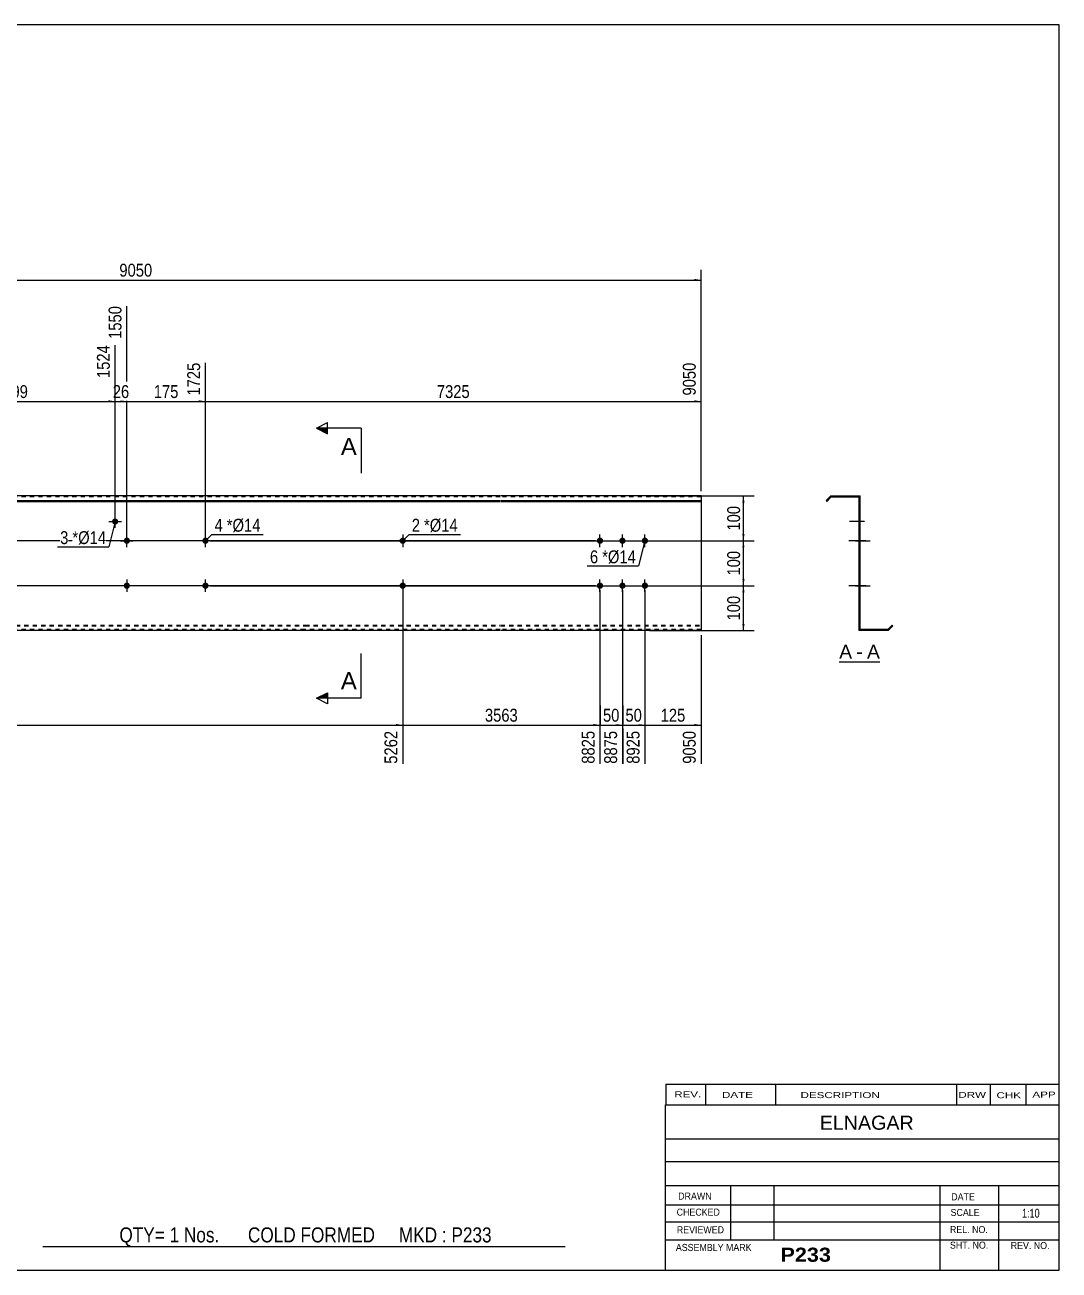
# Model space of a CAD drawing. Header units: millimetres. Extents: x -71 to 331, y -157 to 120.
# Drawn here: x 101.1 to 331.2, y -157.2 to 119.8 of the extents above; entities that cross this region are included whole.
import ezdxf

# ---------------------------------------------------------------- set-up
doc = ezdxf.new("R2010")
doc.units = ezdxf.units.MM
doc.linetypes.add('DXK_LINE_DOT1', pattern=[1.8814, 0.9407, -0.9407])
doc.styles.add('Arial', font='ARIAL.TTF', dxfattribs={"height": 0.2})
doc.styles.add('Arial Bold', font='ARIALBD.TTF', dxfattribs={"height": 0.2})
doc.styles.add('Arial Narrow', font='ARIALN.TTF', dxfattribs={"height": 0.2})

# ---------------------------------------------------------------- blocks, each defined once
blk = doc.blocks.new('Unknown-629085577-1880')
at = {"color": 5, "linetype": 'Continuous'}
for p, q in [((331.25, 119.75), (-68.75, 119.75)), ((-68.75, 119.75), (-68.75, -157.25)), ((331.25, -157.25), (331.25, 119.75)), ((-68.75, -157.25), (331.25, -157.25))]:
    blk.add_line(p, q, dxfattribs=at)
at = {"color": 174, "linetype": 'Continuous', "style": 'Arial'}
blk.add_text('Tekla structures', height=1.9102, rotation=90, dxfattribs=at).set_placement((-69.25, -156.75))
blk = doc.blocks.new('Unknown-629085577-12 - 1235')
at = {"color": 7, "linetype": 'Continuous'}
blk.add_line((282.32, -21.95), (291.35, -21.95), dxfattribs=at)
at = {"color": 0, "linetype": 'Continuous'}
blk.add_wipeout([(285.16, -21.2), (285.16, -18), (282.32, -18), (282.32, -21.2)], dxfattribs=at)
blk.add_wipeout([(287.55, -21.2), (287.55, -18), (286.12, -18), (286.12, -21.2)], dxfattribs=at)
at = {"color": 96, "linetype": 'Continuous', "style": 'Arial'}
blk.add_text('A', height=3.06, dxfattribs=at).set_placement((282.32, -21.2))
at = {"color": 0, "linetype": 'Continuous'}
blk.add_wipeout([(291.35, -21.2), (291.35, -18), (288.51, -18), (288.51, -21.2)], dxfattribs=at)
at = {"color": 96, "linetype": 'Continuous', "style": 'Arial'}
for s, p in [('A', (288.51, -21.2)), ('-', (286.12, -21.2))]:
    blk.add_text(s, height=3.06, dxfattribs=at).set_placement(p)
blk = doc.blocks.new('Part-629085577-1218 - 1203')
at = {"color": 2, "linetype": 'Continuous'}
for p, q in [((0, -15), (0, 15)), ((44.7, 15), (0, 15)), ((0, 13.94), (44.7, 13.94)), ((98.99, 15), (44.8, 15)), ((44.8, 13.94), (98.99, 13.94)), ((163.38, 15), (99.09, 15)), ((99.09, 13.94), (163.38, 13.94)), ((206.88, 15), (163.48, 15)), ((163.48, 13.94), (206.88, 13.94)), ((251.58, 15), (206.98, 15)), ((206.98, 13.94), (251.58, 13.94)), ((251.58, 15), (251.58, -15)), ((0, 13.76), (44.7, 13.76)), ((44.8, 13.76), (98.99, 13.76)), ((99.09, 13.76), (163.38, 13.76)), ((163.48, 13.76), (206.88, 13.76)), ((206.98, 13.76), (251.58, 13.76)), ((44.7, -15), (0, -15)), ((98.99, -15), (44.8, -15)), ((163.38, -15), (99.09, -15)), ((206.88, -15), (163.48, -15)), ((251.58, -15), (206.98, -15))]:
    blk.add_line(p, q, dxfattribs=at)
at = {"color": 7, "linetype": 'DXK_LINE_DOT1'}
for p, q in [((44.7, 14.75), (0, 14.75)), ((98.99, 14.75), (44.8, 14.75)), ((163.38, 14.75), (99.09, 14.75)), ((206.88, 14.75), (163.48, 14.75)), ((251.58, 14.75), (206.98, 14.75)), ((0, -13.76), (44.7, -13.76)), ((44.8, -13.76), (98.99, -13.76)), ((99.09, -13.76), (163.38, -13.76)), ((163.48, -13.76), (206.88, -13.76)), ((206.98, -13.76), (251.58, -13.76)), ((0, -13.94), (44.7, -13.94)), ((44.7, -14.75), (0, -14.75)), ((44.8, -13.94), (98.99, -13.94)), ((98.99, -14.75), (44.8, -14.75)), ((99.09, -13.94), (163.38, -13.94)), ((163.38, -14.75), (99.09, -14.75)), ((163.48, -13.94), (206.88, -13.94)), ((206.88, -14.75), (163.48, -14.75)), ((206.98, -13.94), (251.58, -13.94)), ((251.58, -14.75), (206.98, -14.75))]:
    blk.add_line(p, q, dxfattribs=at)
blk = doc.blocks.new('Bolt-629085577-1222 - 1203')
at = {"linetype": 'Continuous'}
blk.add_hatch(color=3, dxfattribs=at).paths.add_polyline_path([(120.49, 9.27, -1), (121.89, 9.27, -1)])
at = {"color": 3, "linetype": 'Continuous'}
for p, q in [((119.79, 9.27), (122.59, 9.27)), ((121.19, 7.87), (121.19, 10.67))]:
    blk.add_line(p, q, dxfattribs=at)
blk = doc.blocks.new('Bolt-629085577-1224 - 1203')
at = {"linetype": 'Continuous'}
for points in [[(228.38, 5, -1), (229.78, 5, -1)], [(233.38, 5, -1), (234.78, 5, -1)], [(238.38, 5, -1), (239.78, 5, -1)], [(228.38, -5, -1), (229.78, -5, -1)], [(233.38, -5, -1), (234.78, -5, -1)], [(238.38, -5, -1), (239.78, -5, -1)]]:
    blk.add_hatch(color=3, dxfattribs=at).paths.add_polyline_path(points)
at = {"color": 3, "linetype": 'Continuous'}
for p, q in [((229.08, 3.6), (229.08, 6.4)), ((234.08, 3.6), (234.08, 6.4)), ((239.08, 3.6), (239.08, 6.4)), ((227.68, 5), (230.48, 5)), ((232.68, 5), (235.48, 5)), ((237.68, 5), (240.48, 5)), ((227.68, -5), (230.48, -5)), ((229.08, -6.4), (229.08, -3.6)), ((232.68, -5), (235.48, -5)), ((234.08, -6.4), (234.08, -3.6)), ((237.68, -5), (240.48, -5)), ((239.08, -6.4), (239.08, -3.6))]:
    blk.add_line(p, q, dxfattribs=at)
blk = doc.blocks.new('Bolt-629085577-1225 - 1203')
at = {"linetype": 'Continuous'}
blk.add_hatch(color=3, dxfattribs=at).paths.add_polyline_path([(123.09, 5, -1), (124.49, 5, -1)])
at = {"color": 3, "linetype": 'Continuous'}
for p, q in [((123.79, 3.6), (123.79, 6.4)), ((122.39, 5), (125.19, 5))]:
    blk.add_line(p, q, dxfattribs=at)
blk = doc.blocks.new('Bolt-629085577-1226 - 1203')
at = {"linetype": 'Continuous'}
blk.add_hatch(color=3, dxfattribs=at).paths.add_polyline_path([(124.49, -5, -1), (123.09, -5, -1)])
at = {"color": 3, "linetype": 'Continuous'}
for p, q in [((125.19, -5), (122.39, -5)), ((123.79, -3.6), (123.79, -6.4))]:
    blk.add_line(p, q, dxfattribs=at)
blk = doc.blocks.new('Bolt-629085577-1227 - 1203')
at = {"linetype": 'Continuous'}
for points in [[(1.8, 5, -1), (3.2, 5, -1)], [(140.59, 5, -1), (141.99, 5, -1)]]:
    blk.add_hatch(color=3, dxfattribs=at).paths.add_polyline_path(points)
at = {"color": 3, "linetype": 'Continuous'}
for p, q in [((2.5, 3.6), (2.5, 6.4)), ((141.29, 3.6), (141.29, 6.4)), ((3.9, 5), (1.1, 5)), ((142.69, 5), (139.89, 5))]:
    blk.add_line(p, q, dxfattribs=at)
blk = doc.blocks.new('Bolt-629085577-1228 - 1203')
at = {"linetype": 'Continuous'}
for points in [[(1.8, -5, -1), (3.2, -5, -1)], [(140.59, -5, -1), (141.99, -5, -1)]]:
    blk.add_hatch(color=3, dxfattribs=at).paths.add_polyline_path(points)
at = {"color": 3, "linetype": 'Continuous'}
for p, q in [((3.9, -5), (1.1, -5)), ((2.5, -6.4), (2.5, -3.6)), ((142.69, -5), (139.89, -5)), ((141.29, -6.4), (141.29, -3.6))]:
    blk.add_line(p, q, dxfattribs=at)
blk = doc.blocks.new('Bolt-629085577-1229 - 1203')
at = {"linetype": 'Continuous'}
for points in [[(185.88, 5, -1), (184.48, 5, -1)], [(185.88, -5, -1), (184.48, -5, -1)]]:
    blk.add_hatch(color=3, dxfattribs=at).paths.add_polyline_path(points)
at = {"color": 3, "linetype": 'Continuous'}
for p, q in [((185.18, 6.4), (185.18, 3.6)), ((186.58, 5), (183.78, 5)), ((186.58, -5), (183.78, -5)), ((185.18, -3.6), (185.18, -6.4))]:
    blk.add_line(p, q, dxfattribs=at)
blk = doc.blocks.new('Bolt-629085577-1240 - 1235')
at = {"linetype": 'Continuous'}
blk.add_hatch(color=3, dxfattribs=at).paths.add_polyline_path([(286.96, -5.7), (286.96, -4.3), (286.71, -4.3), (286.71, -5.7)])
at = {"color": 3, "linetype": 'Continuous'}
for p, q in [((286.96, -4.3), (286.71, -4.3)), ((287.76, -5), (286.71, -5)), ((286.96, -5.7), (286.71, -5.7))]:
    blk.add_line(p, q, dxfattribs=at)
blk = doc.blocks.new('Part-629085577-1237 - 1235')
at = {"color": 2, "linetype": 'Continuous'}
for p, q in [((280.46, 15), (279.4, 13.94)), ((279.4, 13.94), (279.58, 13.76)), ((279.58, 13.76), (280.56, 14.75)), ((280.46, 15), (286.96, 15)), ((280.56, 14.75), (286.71, 14.75)), ((286.71, 14.75), (286.71, -15)), ((286.96, -14.75), (286.96, 15)), ((294.09, -13.76), (293.11, -14.75)), ((294.27, -13.94), (294.09, -13.76)), ((293.21, -15), (286.71, -15)), ((293.11, -14.75), (286.96, -14.75)), ((293.21, -15), (294.27, -13.94))]:
    blk.add_line(p, q, dxfattribs=at)
blk = doc.blocks.new('Bolt-629085577-1238 - 1235')
at = {"linetype": 'Continuous'}
for points in [[(286.71, 5.7), (286.71, 4.3), (286.96, 4.3), (286.96, 5.7)], [(286.71, 5.7), (286.71, 4.3), (286.96, 4.3), (286.96, 5.7)], [(286.71, 5.7), (286.71, 4.3), (286.96, 4.3), (286.96, 5.7)], [(286.71, -4.3), (286.71, -5.7), (286.96, -5.7), (286.96, -4.3)], [(286.71, -4.3), (286.71, -5.7), (286.96, -5.7), (286.96, -4.3)], [(286.71, -4.3), (286.71, -5.7), (286.96, -5.7), (286.96, -4.3)]]:
    blk.add_hatch(color=3, dxfattribs=at).paths.add_polyline_path(points)
at = {"color": 3, "linetype": 'Continuous'}
for p, q in [((286.96, 5.7), (286.71, 5.7)), ((286.96, 5.7), (286.71, 5.7)), ((286.96, 5.7), (286.71, 5.7)), ((288.26, 5), (284.46, 5)), ((288.26, 5), (284.46, 5)), ((288.26, 5), (284.46, 5)), ((286.96, 4.3), (286.71, 4.3)), ((286.96, 4.3), (286.71, 4.3)), ((286.96, 4.3), (286.71, 4.3)), ((288.26, -5), (284.46, -5)), ((288.26, -5), (284.46, -5)), ((288.26, -5), (284.46, -5)), ((286.96, -4.3), (286.71, -4.3)), ((286.96, -4.3), (286.71, -4.3)), ((286.96, -4.3), (286.71, -4.3)), ((286.96, -5.7), (286.71, -5.7)), ((286.96, -5.7), (286.71, -5.7)), ((286.96, -5.7), (286.71, -5.7))]:
    blk.add_line(p, q, dxfattribs=at)
blk = doc.blocks.new('Bolt-629085577-1239 - 1235')
at = {"linetype": 'Continuous'}
blk.add_hatch(color=3, dxfattribs=at).paths.add_polyline_path([(286.71, 5.7), (286.71, 4.3), (286.96, 4.3), (286.96, 5.7)])
at = {"color": 3, "linetype": 'Continuous'}
for p, q in [((286.96, 5.7), (286.71, 5.7)), ((287.91, 5), (284.61, 5)), ((286.96, 4.3), (286.71, 4.3))]:
    blk.add_line(p, q, dxfattribs=at)
blk = doc.blocks.new('Bolt-629085577-1241 - 1235')
at = {"linetype": 'Continuous'}
blk.add_hatch(color=3, dxfattribs=at).paths.add_polyline_path([(286.71, 9.97), (286.71, 8.57), (286.96, 8.57), (286.96, 9.97)])
at = {"color": 3, "linetype": 'Continuous'}
for p, q in [((287.91, 9.27), (284.61, 9.27)), ((286.96, 9.97), (286.71, 9.97)), ((286.96, 8.57), (286.71, 8.57))]:
    blk.add_line(p, q, dxfattribs=at)
blk = doc.blocks.new('Bolt-629085577-1242 - 1235')
at = {"linetype": 'Continuous'}
blk.add_hatch(color=3, dxfattribs=at).paths.add_polyline_path([(286.71, 9.97), (286.71, 8.57), (286.96, 8.57), (286.96, 9.97)])
at = {"color": 3, "linetype": 'Continuous'}
for p, q in [((287.91, 9.27), (284.61, 9.27)), ((286.96, 9.97), (286.71, 9.97)), ((286.96, 8.57), (286.71, 8.57))]:
    blk.add_line(p, q, dxfattribs=at)
blk = doc.blocks.new('Bolt-629085577-1243 - 1235')
at = {"linetype": 'Continuous'}
for points in [[(286.71, 5.7), (286.71, 4.3), (286.96, 4.3), (286.96, 5.7)], [(286.71, 5.7), (286.71, 4.3), (286.96, 4.3), (286.96, 5.7)], [(286.71, 5.7), (286.71, 4.3), (286.96, 4.3), (286.96, 5.7)], [(286.71, -4.3), (286.71, -5.7), (286.96, -5.7), (286.96, -4.3)], [(286.71, -4.3), (286.71, -5.7), (286.96, -5.7), (286.96, -4.3)], [(286.71, -4.3), (286.71, -5.7), (286.96, -5.7), (286.96, -4.3)]]:
    blk.add_hatch(color=3, dxfattribs=at).paths.add_polyline_path(points)
at = {"color": 3, "linetype": 'Continuous'}
for p, q in [((286.96, 5.7), (286.71, 5.7)), ((286.96, 5.7), (286.71, 5.7)), ((286.96, 5.7), (286.71, 5.7)), ((288.26, 5), (284.46, 5)), ((288.26, 5), (284.46, 5)), ((288.26, 5), (284.46, 5)), ((286.96, 4.3), (286.71, 4.3)), ((286.96, 4.3), (286.71, 4.3)), ((286.96, 4.3), (286.71, 4.3)), ((288.26, -5), (284.46, -5)), ((288.26, -5), (284.46, -5)), ((288.26, -5), (284.46, -5)), ((286.96, -4.3), (286.71, -4.3)), ((286.96, -4.3), (286.71, -4.3)), ((286.96, -4.3), (286.71, -4.3)), ((286.96, -5.7), (286.71, -5.7)), ((286.96, -5.7), (286.71, -5.7)), ((286.96, -5.7), (286.71, -5.7))]:
    blk.add_line(p, q, dxfattribs=at)
blk = doc.blocks.new('Bolt-629085577-1244 - 1235')
at = {"linetype": 'Continuous'}
blk.add_hatch(color=3, dxfattribs=at).paths.add_polyline_path([(286.71, 5.7), (286.71, 4.3), (286.96, 4.3), (286.96, 5.7)])
at = {"color": 3, "linetype": 'Continuous'}
for p, q in [((286.96, 5.7), (286.71, 5.7)), ((287.91, 5), (284.61, 5)), ((286.96, 4.3), (286.71, 4.3))]:
    blk.add_line(p, q, dxfattribs=at)
blk = doc.blocks.new('Bolt-629085577-1245 - 1235')
at = {"linetype": 'Continuous'}
blk.add_hatch(color=3, dxfattribs=at).paths.add_polyline_path([(286.96, -5.7), (286.96, -4.3), (286.71, -4.3), (286.71, -5.7)])
at = {"color": 3, "linetype": 'Continuous'}
for p, q in [((286.96, -4.3), (286.71, -4.3)), ((287.76, -5), (286.71, -5)), ((286.96, -5.7), (286.71, -5.7))]:
    blk.add_line(p, q, dxfattribs=at)
blk = doc.blocks.new('Bolt-629085577-1246 - 1235')
at = {"linetype": 'Continuous'}
blk.add_hatch(color=3, dxfattribs=at).paths.add_polyline_path([(286.71, 5.7), (286.71, 4.3), (286.96, 4.3), (286.96, 5.7)])
blk.add_hatch(color=3, dxfattribs=at).paths.add_polyline_path([(286.71, 5.7), (286.71, 4.3), (286.96, 4.3), (286.96, 5.7)])
at = {"color": 3, "linetype": 'Continuous'}
for p, q in [((286.71, 5.7), (286.96, 5.7)), ((286.71, 5.7), (286.96, 5.7)), ((285.91, 5), (289.21, 5)), ((285.91, 5), (289.21, 5)), ((286.71, 4.3), (286.96, 4.3)), ((286.71, 4.3), (286.96, 4.3))]:
    blk.add_line(p, q, dxfattribs=at)
blk = doc.blocks.new('Bolt-629085577-1247 - 1235')
at = {"linetype": 'Continuous'}
blk.add_hatch(color=3, dxfattribs=at).paths.add_polyline_path([(286.71, -4.3), (286.71, -5.7), (286.96, -5.7), (286.96, -4.3)])
blk.add_hatch(color=3, dxfattribs=at).paths.add_polyline_path([(286.71, -4.3), (286.71, -5.7), (286.96, -5.7), (286.96, -4.3)])
at = {"color": 3, "linetype": 'Continuous'}
for p, q in [((285.91, -5), (289.21, -5)), ((285.91, -5), (289.21, -5)), ((286.71, -4.3), (286.96, -4.3)), ((286.71, -4.3), (286.96, -4.3)), ((286.71, -5.7), (286.96, -5.7)), ((286.71, -5.7), (286.96, -5.7))]:
    blk.add_line(p, q, dxfattribs=at)
blk = doc.blocks.new('Bolt-629085577-1248 - 1235')
at = {"linetype": 'Continuous'}
for points in [[(286.96, 4.3), (286.96, 5.7), (286.71, 5.7), (286.71, 4.3)], [(286.96, -5.7), (286.96, -4.3), (286.71, -4.3), (286.71, -5.7)]]:
    blk.add_hatch(color=3, dxfattribs=at).paths.add_polyline_path(points)
at = {"color": 3, "linetype": 'Continuous'}
for p, q in [((286.96, 5.7), (286.71, 5.7)), ((286.96, 5), (284.71, 5)), ((286.96, 4.3), (286.71, 4.3)), ((286.96, -5), (284.71, -5)), ((286.96, -4.3), (286.71, -4.3)), ((286.96, -5.7), (286.71, -5.7))]:
    blk.add_line(p, q, dxfattribs=at)
blk = doc.blocks.new('StraightDimension-629085577-1350 - 1203')
at = {"linetype": 'Continuous'}
for points in [[(260.75, 13.5), (261, 15), (261.25, 13.5)], [(261.25, 6.5), (261, 5), (260.75, 6.5)]]:
    blk.add_hatch(color=7, dxfattribs=at).paths.add_polyline_path(points)
at = {"color": 7, "linetype": 'Continuous'}
for p, q in [((240.08, 15), (263.4, 15)), ((261, 5), (261, 15)), ((142.29, 5), (263.4, 5))]:
    blk.add_line(p, q, dxfattribs=at)
at = {"color": 0}
blk.add_wipeout([(260.85, 13.34), (256.65, 13.34), (256.65, 6.66), (260.85, 6.66)], dxfattribs=at)
at = {"color": 3, "style": 'Arial Narrow'}
blk.add_text('100', height=2.863, rotation=90.0002, dxfattribs=at).set_placement((260.25, 7.26))
blk = doc.blocks.new('StraightDimension-629085577-1311 - 1203')
at = {"linetype": 'Continuous'}
blk.add_hatch(color=7, dxfattribs=at).paths.add_polyline_path([(237.58, -35.75), (239.08, -36), (237.58, -36.25)])
at = {"color": 7, "linetype": 'Continuous'}
for p, q in [((234.08, -6), (234.08, -44.61)), ((239.08, -6), (239.08, -44.61)), ((234.08, -36), (239.08, -36))]:
    blk.add_line(p, q, dxfattribs=at)
at = {"color": 0}
blk.add_wipeout([(239.01, -35.85), (239.01, -31.65), (234.15, -31.65), (234.15, -35.85)], dxfattribs=at)
at = {"color": 3, "style": 'Arial Narrow'}
blk.add_text('50', height=2.863, dxfattribs=at).set_placement((234.75, -35.25))
at = {"color": 0, "linetype": 'Continuous'}
blk.add_wipeout([(238.48, -36.7), (234.28, -36.7), (234.28, -45.21), (238.48, -45.21)], dxfattribs=at)
at = {"color": 3, "linetype": 'Continuous', "style": 'Arial Narrow'}
blk.add_text('8925', height=2.863, rotation=90.0002, dxfattribs=at).set_placement((237.88, -44.61))
blk = doc.blocks.new('StraightDimension-629085577-1333 - 1203')
at = {"linetype": 'Continuous'}
for points in [[(-12.25, -6.5), (-12, -5), (-11.75, -6.5)], [(-11.75, -13.5), (-12, -15), (-12.25, -13.5)]]:
    blk.add_hatch(color=7, dxfattribs=at).paths.add_polyline_path(points)
at = {"color": 7, "linetype": 'Continuous'}
for p, q in [((228.08, -5), (-14.25, -5)), ((-12, -15), (-12, -5)), ((-1, -15), (-14.25, -15))]:
    blk.add_line(p, q, dxfattribs=at)
at = {"color": 0}
blk.add_wipeout([(-12.15, -6.66), (-16.35, -6.66), (-16.35, -13.34), (-12.15, -13.34)], dxfattribs=at)
at = {"color": 3, "style": 'Arial Narrow'}
blk.add_text('100', height=2.863, rotation=90.0002, dxfattribs=at).set_placement((-12.75, -12.74))
blk = doc.blocks.new('StraightDimension-629085577-1262 - 1203')
at = {"linetype": 'Continuous'}
blk.add_hatch(color=7, dxfattribs=at).paths.add_polyline_path([(139.79, 36.25), (141.29, 36), (139.79, 35.75)])
at = {"color": 7, "linetype": 'Continuous'}
for p, q in [((123.79, 6), (123.79, 57.21)), ((141.29, 6), (141.29, 44.61)), ((123.79, 36), (141.29, 36))]:
    blk.add_line(p, q, dxfattribs=at)
at = {"color": 0}
blk.add_wipeout([(135.88, 36.15), (135.88, 40.35), (129.19, 40.35), (129.19, 36.15)], dxfattribs=at)
at = {"color": 0, "linetype": 'Continuous'}
blk.add_wipeout([(140.69, 45.21), (136.49, 45.21), (136.49, 36.7), (140.69, 36.7)], dxfattribs=at)
at = {"color": 3, "linetype": 'Continuous', "style": 'Arial Narrow'}
blk.add_text('1725', height=2.863, rotation=90.0002, dxfattribs=at).set_placement((140.09, 37.3))
at = {"color": 3, "style": 'Arial Narrow'}
blk.add_text('175', height=2.863, dxfattribs=at).set_placement((129.79, 36.75))
blk = doc.blocks.new('StraightDimension-629085577-1261 - 1203')
at = {"linetype": 'Continuous'}
blk.add_hatch(color=7, dxfattribs=at).paths.add_polyline_path([(250.08, 36.25), (251.58, 36), (250.08, 35.75)])
at = {"color": 7, "linetype": 'Continuous'}
for p, q in [((141.29, 6), (141.29, 44.61)), ((251.58, 16), (251.58, 44.61)), ((141.29, 36), (251.58, 36))]:
    blk.add_line(p, q, dxfattribs=at)
at = {"color": 0, "linetype": 'Continuous'}
blk.add_wipeout([(250.98, 45.21), (246.78, 45.21), (246.78, 36.7), (250.98, 36.7)], dxfattribs=at)
at = {"color": 0}
blk.add_wipeout([(200.69, 36.15), (200.69, 40.35), (192.18, 40.35), (192.18, 36.15)], dxfattribs=at)
at = {"color": 3, "linetype": 'Continuous', "style": 'Arial Narrow'}
blk.add_text('9050', height=2.863, rotation=90.0002, dxfattribs=at).set_placement((250.38, 37.3))
at = {"color": 3, "style": 'Arial Narrow'}
blk.add_text('7325', height=2.863, dxfattribs=at).set_placement((192.78, 36.75))
blk = doc.blocks.new('StraightDimension-629085577-1312 - 1203')
at = {"linetype": 'Continuous'}
blk.add_hatch(color=7, dxfattribs=at).paths.add_polyline_path([(232.58, -35.75), (234.08, -36), (232.58, -36.25)])
at = {"color": 7, "linetype": 'Continuous'}
for p, q in [((229.08, -6), (229.08, -44.61)), ((234.08, -6), (234.08, -44.61)), ((229.08, -36), (234.08, -36))]:
    blk.add_line(p, q, dxfattribs=at)
at = {"color": 0}
blk.add_wipeout([(234.01, -35.85), (234.01, -31.65), (229.15, -31.65), (229.15, -35.85)], dxfattribs=at)
at = {"color": 3, "style": 'Arial Narrow'}
blk.add_text('50', height=2.863, dxfattribs=at).set_placement((229.75, -35.25))
at = {"color": 0, "linetype": 'Continuous'}
blk.add_wipeout([(233.48, -36.7), (229.28, -36.7), (229.28, -45.21), (233.48, -45.21)], dxfattribs=at)
at = {"color": 3, "linetype": 'Continuous', "style": 'Arial Narrow'}
blk.add_text('8875', height=2.863, rotation=90.0002, dxfattribs=at).set_placement((232.88, -44.61))
blk = doc.blocks.new('StraightDimension-629085577-1263 - 1203')
at = {"linetype": 'Continuous'}
blk.add_hatch(color=7, dxfattribs=at).paths.add_polyline_path([(122.29, 36.25), (123.79, 36), (122.29, 35.75)])
at = {"color": 7, "linetype": 'Continuous'}
for p, q in [((123.79, 6), (123.79, 57.21)), ((121.19, 10.27), (121.19, 48.51)), ((121.19, 36), (123.79, 36))]:
    blk.add_line(p, q, dxfattribs=at)
at = {"color": 0, "linetype": 'Continuous'}
blk.add_wipeout([(123.19, 57.81), (118.99, 57.81), (118.99, 49.3), (123.19, 49.3)], dxfattribs=at)
at = {"color": 0}
blk.add_wipeout([(124.91, 36.15), (124.91, 40.35), (120.06, 40.35), (120.06, 36.15)], dxfattribs=at)
at = {"color": 3, "linetype": 'Continuous', "style": 'Arial Narrow'}
blk.add_text('1550', height=2.863, rotation=90.0002, dxfattribs=at).set_placement((122.59, 49.9))
at = {"color": 3, "style": 'Arial Narrow'}
blk.add_text('26', height=2.863, dxfattribs=at).set_placement((120.66, 36.75))
blk = doc.blocks.new('StraightDimension-629085577-1264 - 1203')
at = {"linetype": 'Continuous'}
blk.add_hatch(color=7, dxfattribs=at).paths.add_polyline_path([(119.69, 36.25), (121.19, 36), (119.69, 35.75)])
at = {"color": 7, "linetype": 'Continuous'}
for p, q in [((121.19, 10.27), (121.19, 48.51)), ((76.89, 6), (76.89, 46.68)), ((76.89, 36), (121.19, 36))]:
    blk.add_line(p, q, dxfattribs=at)
at = {"color": 0, "linetype": 'Continuous'}
blk.add_wipeout([(120.59, 49.11), (116.39, 49.11), (116.39, 40.6), (120.59, 40.6)], dxfattribs=at)
at = {"color": 0}
blk.add_wipeout([(102.38, 36.15), (102.38, 40.35), (95.7, 40.35), (95.7, 36.15)], dxfattribs=at)
at = {"color": 3, "linetype": 'Continuous', "style": 'Arial Narrow'}
blk.add_text('1524', height=2.863, rotation=90.0002, dxfattribs=at).set_placement((119.99, 41.2))
at = {"color": 3, "style": 'Arial Narrow'}
blk.add_text('599', height=2.863, dxfattribs=at).set_placement((96.3, 36.75))
blk = doc.blocks.new('StraightDimension-629085577-1332 - 1203')
at = {"linetype": 'Continuous'}
for points in [[(-12.25, 3.5), (-12, 5), (-11.75, 3.5)], [(-11.75, -3.5), (-12, -5), (-12.25, -3.5)]]:
    blk.add_hatch(color=7, dxfattribs=at).paths.add_polyline_path(points)
at = {"color": 7, "linetype": 'Continuous'}
for p, q in [((228.08, 5), (-14.25, 5)), ((-12, -5), (-12, 5)), ((228.08, -5), (-14.25, -5))]:
    blk.add_line(p, q, dxfattribs=at)
at = {"color": 0}
blk.add_wipeout([(-12.15, 3.34), (-16.35, 3.34), (-16.35, -3.34), (-12.15, -3.34)], dxfattribs=at)
at = {"color": 3, "style": 'Arial Narrow'}
blk.add_text('100', height=2.863, rotation=90.0002, dxfattribs=at).set_placement((-12.75, -2.74))
blk = doc.blocks.new('StraightDimension-629085577-1331 - 1203')
at = {"linetype": 'Continuous'}
for points in [[(-12.25, 7.77), (-12, 9.27), (-11.75, 7.77)], [(-11.75, 6.5), (-12, 5), (-12.25, 6.5)]]:
    blk.add_hatch(color=7, dxfattribs=at).paths.add_polyline_path(points)
at = {"color": 7, "linetype": 'Continuous'}
for p, q in [((21.6, 9.27), (-14.25, 9.27)), ((-12, 5), (-12, 9.27)), ((228.08, 5), (-14.25, 5))]:
    blk.add_line(p, q, dxfattribs=at)
at = {"color": 0}
blk.add_wipeout([(-12.15, 9.56), (-16.35, 9.56), (-16.35, 4.71), (-12.15, 4.71)], dxfattribs=at)
at = {"color": 3, "style": 'Arial Narrow'}
blk.add_text('43', height=2.863, rotation=90.0002, dxfattribs=at).set_placement((-12.75, 5.31))
blk = doc.blocks.new('StraightDimension-629085577-1310 - 1203')
at = {"linetype": 'Continuous'}
blk.add_hatch(color=7, dxfattribs=at).paths.add_polyline_path([(250.08, -35.75), (251.58, -36), (250.08, -36.25)])
at = {"color": 7, "linetype": 'Continuous'}
for p, q in [((239.08, -6), (239.08, -44.61)), ((251.58, -16), (251.58, -44.61)), ((239.08, -36), (251.58, -36))]:
    blk.add_line(p, q, dxfattribs=at)
at = {"color": 0}
blk.add_wipeout([(248.67, -35.85), (248.67, -31.65), (241.99, -31.65), (241.99, -35.85)], dxfattribs=at)
at = {"color": 3, "style": 'Arial Narrow'}
blk.add_text('125', height=2.863, dxfattribs=at).set_placement((242.59, -35.25))
at = {"color": 0, "linetype": 'Continuous'}
blk.add_wipeout([(250.98, -36.7), (246.78, -36.7), (246.78, -45.21), (250.98, -45.21)], dxfattribs=at)
at = {"color": 3, "linetype": 'Continuous', "style": 'Arial Narrow'}
blk.add_text('9050', height=2.863, rotation=90.0002, dxfattribs=at).set_placement((250.38, -44.61))
blk = doc.blocks.new('StraightDimension-629085577-1313 - 1203')
at = {"linetype": 'Continuous'}
blk.add_hatch(color=7, dxfattribs=at).paths.add_polyline_path([(227.58, -35.75), (229.08, -36), (227.58, -36.25)])
at = {"color": 7, "linetype": 'Continuous'}
for p, q in [((185.18, -6), (185.18, -44.61)), ((229.08, -6), (229.08, -44.61)), ((185.18, -36), (229.08, -36))]:
    blk.add_line(p, q, dxfattribs=at)
at = {"color": 0}
blk.add_wipeout([(211.39, -35.85), (211.39, -31.65), (202.88, -31.65), (202.88, -35.85)], dxfattribs=at)
at = {"color": 0, "linetype": 'Continuous'}
blk.add_wipeout([(228.48, -36.7), (224.28, -36.7), (224.28, -45.21), (228.48, -45.21)], dxfattribs=at)
at = {"color": 3, "style": 'Arial Narrow'}
blk.add_text('3563', height=2.863, dxfattribs=at).set_placement((203.48, -35.25))
at = {"color": 3, "linetype": 'Continuous', "style": 'Arial Narrow'}
blk.add_text('8825', height=2.863, rotation=90.0002, dxfattribs=at).set_placement((227.88, -44.61))
blk = doc.blocks.new('StraightDimension-629085577-1314 - 1203')
at = {"linetype": 'Continuous'}
blk.add_hatch(color=7, dxfattribs=at).paths.add_polyline_path([(183.68, -35.75), (185.18, -36), (183.68, -36.25)])
at = {"color": 7, "linetype": 'Continuous'}
for p, q in [((185.18, -6), (185.18, -44.61)), ((0, -16), (0, -39.13)), ((0, -36), (185.18, -36))]:
    blk.add_line(p, q, dxfattribs=at)
at = {"color": 0}
blk.add_wipeout([(96.85, -35.85), (96.85, -31.65), (88.34, -31.65), (88.34, -35.85)], dxfattribs=at)
at = {"color": 0, "linetype": 'Continuous'}
for points in [[(-0.6, -36.7), (-4.8, -36.7), (-4.8, -39.73), (-0.6, -39.73)], [(184.58, -36.7), (180.38, -36.7), (180.38, -45.21), (184.58, -45.21)]]:
    blk.add_wipeout(points, dxfattribs=at)
at = {"color": 3, "style": 'Arial Narrow'}
blk.add_text('5262', height=2.863, dxfattribs=at).set_placement((88.94, -35.25))
at = {"color": 3, "linetype": 'Continuous', "style": 'Arial Narrow'}
for s, height, p in [('0', 2.86, (-1.2, -39.13)), ('5262', 2.863, (183.98, -44.61))]:
    blk.add_text(s, height=height, rotation=90.0002, dxfattribs=at).set_placement(p)
blk = doc.blocks.new('StraightDimension-629085577-1351 - 1203')
at = {"linetype": 'Continuous'}
for points in [[(260.75, 3.5), (261, 5), (261.25, 3.5)], [(261.25, -3.5), (261, -5), (260.75, -3.5)]]:
    blk.add_hatch(color=7, dxfattribs=at).paths.add_polyline_path(points)
at = {"color": 7, "linetype": 'Continuous'}
for p, q in [((142.29, 5), (263.4, 5)), ((261, -5), (261, 5)), ((142.29, -5), (263.4, -5))]:
    blk.add_line(p, q, dxfattribs=at)
at = {"color": 0}
blk.add_wipeout([(260.85, 3.34), (256.65, 3.34), (256.65, -3.34), (260.85, -3.34)], dxfattribs=at)
at = {"color": 3, "style": 'Arial Narrow'}
blk.add_text('100', height=2.863, rotation=90.0002, dxfattribs=at).set_placement((260.25, -2.74))
blk = doc.blocks.new('StraightDimension-629085577-1352 - 1203')
at = {"linetype": 'Continuous'}
for points in [[(260.75, -6.5), (261, -5), (261.25, -6.5)], [(261.25, -13.5), (261, -15), (260.75, -13.5)]]:
    blk.add_hatch(color=7, dxfattribs=at).paths.add_polyline_path(points)
at = {"color": 7, "linetype": 'Continuous'}
for p, q in [((142.29, -5), (263.4, -5)), ((261, -15), (261, -5)), ((240.08, -15), (263.4, -15))]:
    blk.add_line(p, q, dxfattribs=at)
at = {"color": 0}
blk.add_wipeout([(260.85, -6.66), (256.65, -6.66), (256.65, -13.34), (260.85, -13.34)], dxfattribs=at)
at = {"color": 3, "style": 'Arial Narrow'}
blk.add_text('100', height=2.863, rotation=90.0002, dxfattribs=at).set_placement((260.25, -12.74))
blk = doc.blocks.new('StraightDimension-629085577-1366 - 1203')
at = {"linetype": 'Continuous'}
for points in [[(1.5, 62.75), (0, 63), (1.5, 63.25)], [(250.08, 63.25), (251.58, 63), (250.08, 62.75)]]:
    blk.add_hatch(color=7, dxfattribs=at).paths.add_polyline_path(points)
at = {"color": 7, "linetype": 'Continuous'}
for p, q in [((0, 16), (0, 65.25)), ((251.58, 16), (251.58, 65.25)), ((0, 63), (251.58, 63))]:
    blk.add_line(p, q, dxfattribs=at)
at = {"color": 0}
blk.add_wipeout([(130.05, 63.15), (130.05, 67.35), (121.53, 67.35), (121.53, 63.15)], dxfattribs=at)
at = {"color": 3, "style": 'Arial Narrow'}
blk.add_text('9050', height=2.863, dxfattribs=at).set_placement((122.13, 63.75))
blk = doc.blocks.new('CBS_CALLOFF-629085577-1931')
at = {"color": 7, "linetype": 'Continuous'}
blk.add_line((105.13, -151.98), (221.36, -152), dxfattribs=at)
at = {"color": 3, "linetype": 'Continuous', "style": 'Arial Narrow'}
blk.add_text('QTY= 1 Nos.      COLD FORMED     MKD : P233', height=3.3405, dxfattribs=at).set_placement((122.13, -151.09))
blk = doc.blocks.new('CBS_NAME_BLOG-629085577-1932')
at = {"color": 7, "linetype": 'Continuous'}
for p, q in [((243.66, -120.5), (331.18, -120.5)), ((243.66, -157.21), (243.66, -120.5)), ((243.66, -128.04), (331.18, -128.04)), ((243.73, -133.09), (331.25, -133.09)), ((243.66, -138.46), (331.18, -138.46)), ((258.18, -150.57), (258.18, -138.47)), ((267.87, -150.54), (267.87, -138.47)), ((304.78, -157.21), (304.78, -138.48)), ((317.83, -157.21), (317.83, -138.47)), ((243.67, -142.76), (331.25, -142.74)), ((243.66, -146.51), (331.18, -146.51)), ((243.66, -150.55), (331.18, -150.55)), ((243.66, -157.25), (331.25, -157.25))]:
    blk.add_line(p, q, dxfattribs=at)
at = {"color": 3, "linetype": 'Continuous', "style": 'Arial'}
blk.add_text('ELNAGAR', height=3.133, dxfattribs=at).set_placement((277.98, -126.03))
at = {"color": 3, "linetype": 'Continuous'}
for s, height, style, width, p in [('DRAWN', 1.566, 'Arial', 0.9, (246.49, -141.57)), ('DATE', 1.566, 'Arial', 0.9, (307.25, -141.73)), ('CHECKED', 1.566, 'Arial', 0.9, (246.14, -145.14)), ('SCALE', 1.566, 'Arial', 0.9, (307.1, -145.21)), ('1:10', 1.957, 'Arial Narrow', 0.9, (322.99, -145.57)), ('REVIEWED', 1.566, 'Arial', 0.9, (246.18, -149.06)), ('REL. NO.', 1.566, 'Arial', 0.9, (306.96, -149.01)), ('ASSEMBLY MARK', 1.5663, 'Arial', 0.9, (245.96, -152.99)), ('P233', 3.131, 'Arial Bold', 1.1, (269.24, -155.39)), ('SHT. NO.', 1.566, 'Arial', 0.9, (306.96, -152.48)), ('REV. NO.', 1.566, 'Arial', 0.9, (320.48, -152.57))]:
    blk.add_text(s, height=height, dxfattribs=dict(at, style=style, width=width)).set_placement(p)
blk = doc.blocks.new('CBS_REVISION-629085577-1933')
at = {"color": 7, "linetype": 'Continuous'}
for p, q in [((243.74, -115.87), (331.24, -115.87)), ((243.74, -115.87), (243.74, -120.5)), ((252.54, -115.87), (252.54, -120.5)), ((268.13, -115.87), (268.13, -120.44)), ((308.39, -115.87), (308.39, -120.5)), ((315.93, -115.87), (315.93, -120.5)), ((323.88, -115.87), (323.88, -120.5)), ((243.74, -120.5), (331.24, -120.5))]:
    blk.add_line(p, q, dxfattribs=at)
at = {"color": 7, "style": 'Arial Narrow', "width": 1.7}
for s, height, p in [('REV.', 1.326, (245.6, -118.82)), ('DATE', 1.326, (256.23, -118.94)), ('DESCRIPTION', 1.3257, (273.71, -118.99)), ('DRW', 1.326, (308.82, -118.93)), ('CHK', 1.326, (317.31, -119.02)), ('APP', 1.326, (325.31, -118.87))]:
    blk.add_text(s, height=height, dxfattribs=at).set_placement(p)
blk = doc.blocks.new('MarkSet-629085577-1388 - 1203')
at = {"color": 0}
blk.add_wipeout([(110.78, 4.26), (110.78, 7.26), (108.95, 7.26), (108.95, 4.26)], dxfattribs=at)
blk.add_wipeout([(110.78, 4.26), (110.78, 7.26), (108.95, 7.26), (108.95, 4.26)], dxfattribs=at)
blk.add_wipeout([(112.96, 4.26), (112.96, 7.26), (111.68, 7.26), (111.68, 4.26)], dxfattribs=at)
blk.add_wipeout([(112.96, 4.26), (112.96, 7.26), (111.68, 7.26), (111.68, 4.26)], dxfattribs=at)
at = {"color": 3, "style": 'Arial Narrow'}
blk.add_text('3', height=2.86, dxfattribs=at).set_placement((108.95, 4.26))
at = {"color": 0}
blk.add_wipeout([(119.17, 4.26), (119.17, 7.26), (112.96, 7.26), (112.96, 4.26)], dxfattribs=at)
blk.add_wipeout([(119.17, 4.26), (119.17, 7.26), (112.96, 7.26), (112.96, 4.26)], dxfattribs=at)
at = {"color": 7, "linetype": 'Continuous'}
for p in [(121.19, 9.27), (108.35, 3.66)]:
    blk.add_line(p, (119.77, 3.66), dxfattribs=at)
at = {"color": 3, "style": 'Arial Narrow'}
for s, height, p in [('*', 2.86, (111.68, 4.26)), ('Ø14', 2.863, (112.96, 4.26))]:
    blk.add_text(s, height=height, dxfattribs=at).set_placement(p)
blk = doc.blocks.new('SectionMark-629085577-1259 - 1203')
at = {"linetype": 'Continuous'}
for points in [[(168.47, 30.05), (168.47, 28.8), (165.97, 30.05)], [(168.47, -28.8), (168.47, -30.05), (165.97, -30.05)]]:
    blk.add_hatch(color=30, dxfattribs=at).paths.add_polyline_path(points)
at = {"color": 30, "linetype": 'Continuous'}
for p, q in [((165.97, 30.05), (168.47, 31.3)), ((168.47, 28.8), (168.47, 31.3)), ((175.97, 30.05), (165.97, 30.05)), ((165.97, 30.05), (168.47, 28.8)), ((165.97, -30.05), (168.47, -28.8)), ((175.97, -30.05), (165.97, -30.05)), ((168.47, -31.3), (165.97, -30.05)), ((168.47, -28.8), (168.47, -31.3))]:
    blk.add_line(p, q, dxfattribs=at)
at = {"color": 0, "linetype": 'Continuous'}
for points in [[(174.97, 24.05), (174.97, 28.05), (171.41, 28.05), (171.41, 24.05)], [(174.97, -28.05), (174.97, -24.05), (171.41, -24.05), (171.41, -28.05)]]:
    blk.add_wipeout(points, dxfattribs=at)
at = {"color": 30, "linetype": 'Continuous'}
for p, q in [((175.97, 30.05), (175.97, 20.05)), ((175.97, -30.05), (175.97, -20.05))]:
    blk.add_line(p, q, dxfattribs=at)
at = {"color": 96, "linetype": 'Continuous', "style": 'Arial'}
for p in [(171.41, 24.05), (171.41, -28.05)]:
    blk.add_text('A', height=3.82, dxfattribs=at).set_placement(p)
blk = doc.blocks.new('MarkSet-629085577-1394 - 1203')
at = {"color": 0}
blk.add_wipeout([(145.13, 7.01), (145.13, 10.01), (143.3, 10.01), (143.3, 7.01)], dxfattribs=at)
blk.add_wipeout([(145.13, 7.01), (145.13, 10.01), (143.3, 10.01), (143.3, 7.01)], dxfattribs=at)
at = {"color": 7, "linetype": 'Continuous'}
blk.add_line((141.29, 5), (142.7, 6.41), dxfattribs=at)
at = {"color": 0}
blk.add_wipeout([(147.31, 7.01), (147.31, 10.01), (146.03, 10.01), (146.03, 7.01)], dxfattribs=at)
blk.add_wipeout([(147.31, 7.01), (147.31, 10.01), (146.03, 10.01), (146.03, 7.01)], dxfattribs=at)
at = {"color": 3, "style": 'Arial Narrow'}
blk.add_text('4', height=2.86, dxfattribs=at).set_placement((143.3, 7.01))
at = {"color": 0}
blk.add_wipeout([(153.52, 7.01), (153.52, 10.01), (147.31, 10.01), (147.31, 7.01)], dxfattribs=at)
blk.add_wipeout([(153.52, 7.01), (153.52, 10.01), (147.31, 10.01), (147.31, 7.01)], dxfattribs=at)
at = {"color": 7, "linetype": 'Continuous'}
blk.add_line((142.7, 6.41), (154.12, 6.41), dxfattribs=at)
at = {"color": 3, "style": 'Arial Narrow'}
for s, height, p in [('*', 2.86, (146.03, 7.01)), ('Ø14', 2.863, (147.31, 7.01))]:
    blk.add_text(s, height=height, dxfattribs=at).set_placement(p)
blk = doc.blocks.new('Mark-629085577-1398 - 1203')
at = {"color": 0}
blk.add_wipeout([(228.67, -0.01), (228.67, 2.99), (226.85, 2.99), (226.85, -0.01)], dxfattribs=at)
blk.add_wipeout([(228.67, -0.01), (228.67, 2.99), (226.85, 2.99), (226.85, -0.01)], dxfattribs=at)
blk.add_wipeout([(230.85, -0.01), (230.85, 2.99), (229.57, 2.99), (229.57, -0.01)], dxfattribs=at)
blk.add_wipeout([(230.85, -0.01), (230.85, 2.99), (229.57, 2.99), (229.57, -0.01)], dxfattribs=at)
at = {"color": 3, "style": 'Arial Narrow'}
blk.add_text('6', height=2.86, dxfattribs=at).set_placement((226.85, -0.01))
at = {"color": 0}
blk.add_wipeout([(237.07, -0.01), (237.07, 2.99), (230.85, 2.99), (230.85, -0.01)], dxfattribs=at)
blk.add_wipeout([(237.07, -0.01), (237.07, 2.99), (230.85, 2.99), (230.85, -0.01)], dxfattribs=at)
at = {"color": 7, "linetype": 'Continuous'}
for p in [(239.08, 5), (226.25, -0.61)]:
    blk.add_line(p, (237.67, -0.61), dxfattribs=at)
at = {"color": 3, "style": 'Arial Narrow'}
for s, height, p in [('*', 2.86, (229.57, -0.01)), ('Ø14', 2.863, (230.85, -0.01))]:
    blk.add_text(s, height=height, dxfattribs=at).set_placement(p)
blk = doc.blocks.new('Mark-629085577-1399 - 1203')
at = {"color": 0}
blk.add_wipeout([(189.03, 7.01), (189.03, 10.01), (187.2, 10.01), (187.2, 7.01)], dxfattribs=at)
blk.add_wipeout([(189.03, 7.01), (189.03, 10.01), (187.2, 10.01), (187.2, 7.01)], dxfattribs=at)
at = {"color": 7, "linetype": 'Continuous'}
blk.add_line((185.18, 5), (186.6, 6.41), dxfattribs=at)
at = {"color": 0}
blk.add_wipeout([(191.2, 7.01), (191.2, 10.01), (189.93, 10.01), (189.93, 7.01)], dxfattribs=at)
blk.add_wipeout([(191.2, 7.01), (191.2, 10.01), (189.93, 10.01), (189.93, 7.01)], dxfattribs=at)
at = {"color": 3, "style": 'Arial Narrow'}
blk.add_text('2', height=2.86, dxfattribs=at).set_placement((187.2, 7.01))
at = {"color": 0}
blk.add_wipeout([(197.42, 7.01), (197.42, 10.01), (191.2, 10.01), (191.2, 7.01)], dxfattribs=at)
blk.add_wipeout([(197.42, 7.01), (197.42, 10.01), (191.2, 10.01), (191.2, 7.01)], dxfattribs=at)
at = {"color": 7, "linetype": 'Continuous'}
blk.add_line((186.6, 6.41), (198.02, 6.41), dxfattribs=at)
at = {"color": 3, "style": 'Arial Narrow'}
for s, height, p in [('*', 2.86, (189.93, 7.01)), ('Ø14', 2.863, (191.2, 7.01))]:
    blk.add_text(s, height=height, dxfattribs=at).set_placement(p)

msp = doc.modelspace()

# ---------------------------------------------------------------- block references
for name in ['Unknown-629085577-1880', 'Part-629085577-1218 - 1203', 'Part-629085577-1237 - 1235', 'Bolt-629085577-1222 - 1203', 'Bolt-629085577-1241 - 1235', 'Bolt-629085577-1242 - 1235', 'Bolt-629085577-1227 - 1203', 'Bolt-629085577-1225 - 1203', 'Bolt-629085577-1229 - 1203', 'Bolt-629085577-1224 - 1203', 'Bolt-629085577-1238 - 1235', 'Bolt-629085577-1243 - 1235', 'Bolt-629085577-1239 - 1235', 'Bolt-629085577-1244 - 1235', 'Bolt-629085577-1248 - 1235', 'Bolt-629085577-1246 - 1235', 'Bolt-629085577-1228 - 1203', 'Bolt-629085577-1226 - 1203', 'Bolt-629085577-1247 - 1235', 'Bolt-629085577-1240 - 1235', 'Bolt-629085577-1245 - 1235', 'CBS_REVISION-629085577-1933', 'CBS_NAME_BLOG-629085577-1932', 'CBS_CALLOFF-629085577-1931']:
    msp.add_blockref(name, (0, 0))

# ---------------------------------------------------------------- next in the draw order: block references
for name in ['StraightDimension-629085577-1350 - 1203', 'StraightDimension-629085577-1333 - 1203', 'StraightDimension-629085577-1311 - 1203', 'Unknown-629085577-12 - 1235']:
    msp.add_blockref(name, (0, 0))

# ---------------------------------------------------------------- next in the draw order: block references
for name in ['StraightDimension-629085577-1262 - 1203', 'StraightDimension-629085577-1312 - 1203', 'StraightDimension-629085577-1310 - 1203']:
    msp.add_blockref(name, (0, 0))

# ---------------------------------------------------------------- next in the draw order: block references
for name in ['StraightDimension-629085577-1263 - 1203', 'StraightDimension-629085577-1261 - 1203']:
    msp.add_blockref(name, (0, 0))

# ---------------------------------------------------------------- next in the draw order: block references
msp.add_blockref('StraightDimension-629085577-1264 - 1203', (0, 0))

# ---------------------------------------------------------------- next in the draw order: block references
for name in ['StraightDimension-629085577-1366 - 1203', 'StraightDimension-629085577-1332 - 1203']:
    msp.add_blockref(name, (0, 0))

# ---------------------------------------------------------------- next in the draw order: block references
for name in ['StraightDimension-629085577-1331 - 1203', 'StraightDimension-629085577-1313 - 1203']:
    msp.add_blockref(name, (0, 0))

# ---------------------------------------------------------------- next in the draw order: block references
for name in ['MarkSet-629085577-1388 - 1203', 'StraightDimension-629085577-1314 - 1203']:
    msp.add_blockref(name, (0, 0))

# ---------------------------------------------------------------- next in the draw order: block references
msp.add_blockref('StraightDimension-629085577-1351 - 1203', (0, 0))

# ---------------------------------------------------------------- next in the draw order: block references
for name in ['MarkSet-629085577-1394 - 1203', 'Mark-629085577-1399 - 1203', 'Mark-629085577-1398 - 1203', 'StraightDimension-629085577-1352 - 1203']:
    msp.add_blockref(name, (0, 0))

# ---------------------------------------------------------------- next in the draw order: block references
msp.add_blockref('SectionMark-629085577-1259 - 1203', (0, 0))

doc.saveas('drawing.dxf')
